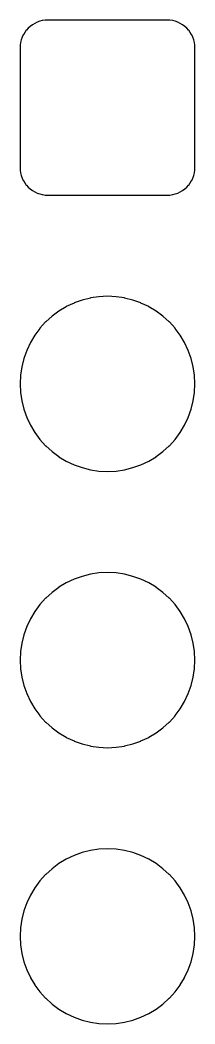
# Model space of a CAD drawing. Header units: metres. Extents: x 102.6 to 173.6, y -131.3 to -53.7.
# Drawn here: x 122.85 to 124.46, y -109.42 to -100.2 of the extents above; entities that cross this region are included whole.
import ezdxf

# ---------------------------------------------------------------- set-up
doc = ezdxf.new("R2010")
doc.units = ezdxf.units.M

msp = doc.modelspace()

# ---------------------------------------------------------------- linework, layer by layer
for points in [[(124.46, -100.45), (124.46, -100.4499), (124.46, -100.4498), (124.4588, -100.4253), (124.4588, -100.4251), (124.4588, -100.425), (124.4588, -100.4249), (124.4587, -100.4248), (124.4551, -100.4005), (124.4551, -100.4004), (124.4551, -100.4003), (124.4551, -100.4001), (124.455, -100.4), (124.4491, -100.3762), (124.4491, -100.3761), (124.449, -100.376), (124.449, -100.3759), (124.4489, -100.3757), (124.4407, -100.3526), (124.4406, -100.3525), (124.4406, -100.3524), (124.4405, -100.3523), (124.4405, -100.3522), (124.43, -100.33), (124.4299, -100.3299), (124.4299, -100.3298), (124.4298, -100.3297), (124.4298, -100.3296), (124.4172, -100.3085), (124.4171, -100.3084), (124.417, -100.3083), (124.417, -100.3082), (124.4169, -100.3081), (124.4023, -100.2884), (124.4022, -100.2883), (124.4021, -100.2882), (124.402, -100.2881), (124.402, -100.288), (124.3855, -100.2699), (124.3854, -100.2698), (124.3853, -100.2697), (124.3852, -100.2696), (124.3851, -100.2695), (124.367, -100.253), (124.3669, -100.253), (124.3668, -100.2529), (124.3667, -100.2528), (124.3666, -100.2527), (124.3469, -100.2381), (124.3468, -100.238), (124.3467, -100.238), (124.3466, -100.2379), (124.3465, -100.2378), (124.3254, -100.2252), (124.3253, -100.2252), (124.3252, -100.2251), (124.3251, -100.2251), (124.325, -100.225), (124.3028, -100.2145), (124.3027, -100.2145), (124.3026, -100.2144), (124.3025, -100.2144), (124.3024, -100.2143), (124.2793, -100.2061), (124.2791, -100.206), (124.279, -100.206), (124.2789, -100.2059), (124.2788, -100.2059), (124.255, -100.2), (124.2549, -100.1999), (124.2547, -100.1999), (124.2546, -100.1999), (124.2545, -100.1999), (124.2302, -100.1963), (124.2301, -100.1962), (124.23, -100.1962), (124.2299, -100.1962), (124.2297, -100.1962), (124.2052, -100.195), (124.2051, -100.195), (124.205, -100.195), (123.105, -100.195), (123.1049, -100.195), (123.1048, -100.195), (123.0803, -100.1962), (123.0801, -100.1962), (123.08, -100.1962), (123.0799, -100.1962), (123.0798, -100.1963), (123.0555, -100.1999), (123.0554, -100.1999), (123.0553, -100.1999), (123.0551, -100.1999), (123.055, -100.2), (123.0312, -100.2059), (123.0311, -100.2059), (123.031, -100.206), (123.0309, -100.206), (123.0307, -100.2061), (123.0076, -100.2143), (123.0075, -100.2144), (123.0074, -100.2144), (123.0073, -100.2145), (123.0072, -100.2145), (122.985, -100.225), (122.9849, -100.2251), (122.9848, -100.2251), (122.9847, -100.2252), (122.9846, -100.2252), (122.9635, -100.2378), (122.9634, -100.2379), (122.9633, -100.238), (122.9632, -100.238), (122.9631, -100.2381), (122.9434, -100.2527), (122.9433, -100.2528), (122.9432, -100.2529), (122.9431, -100.253), (122.943, -100.253), (122.9249, -100.2695), (122.9248, -100.2696), (122.9247, -100.2697), (122.9246, -100.2698), (122.9245, -100.2699), (122.908, -100.288), (122.908, -100.2881), (122.9079, -100.2882), (122.9078, -100.2883), (122.9077, -100.2884), (122.8931, -100.3081), (122.893, -100.3082), (122.893, -100.3083), (122.8929, -100.3084), (122.8928, -100.3085), (122.8802, -100.3296), (122.8802, -100.3297), (122.8801, -100.3298), (122.8801, -100.3299), (122.88, -100.33), (122.8695, -100.3522), (122.8695, -100.3523), (122.8694, -100.3524), (122.8694, -100.3525), (122.8693, -100.3526), (122.8611, -100.3757), (122.861, -100.3759), (122.861, -100.376), (122.8609, -100.3761), (122.8609, -100.3762), (122.855, -100.4), (122.8549, -100.4001), (122.8549, -100.4003), (122.8549, -100.4004), (122.8549, -100.4005), (122.8513, -100.4248), (122.8512, -100.4249), (122.8512, -100.425), (122.8512, -100.4251), (122.8512, -100.4253), (122.85, -100.4498), (122.85, -100.4499), (122.85, -100.45), (122.85, -101.55), (122.85, -101.5501), (122.85, -101.5502), (122.8512, -101.5747), (122.8512, -101.5749), (122.8512, -101.575), (122.8512, -101.5751), (122.8513, -101.5752), (122.8549, -101.5995), (122.8549, -101.5996), (122.8549, -101.5997), (122.8549, -101.5999), (122.855, -101.6), (122.8609, -101.6238), (122.8609, -101.6239), (122.861, -101.624), (122.861, -101.6241), (122.8611, -101.6243), (122.8693, -101.6474), (122.8694, -101.6475), (122.8694, -101.6476), (122.8695, -101.6477), (122.8695, -101.6478), (122.88, -101.67), (122.8801, -101.6701), (122.8801, -101.6702), (122.8802, -101.6703), (122.8802, -101.6704), (122.8928, -101.6915), (122.8929, -101.6916), (122.893, -101.6917), (122.893, -101.6918), (122.8931, -101.6919), (122.9077, -101.7116), (122.9078, -101.7117), (122.9079, -101.7118), (122.908, -101.7119), (122.908, -101.712), (122.9245, -101.7301), (122.9246, -101.7302), (122.9247, -101.7303), (122.9248, -101.7304), (122.9249, -101.7305), (122.943, -101.747), (122.9431, -101.747), (122.9432, -101.7471), (122.9433, -101.7472), (122.9434, -101.7473), (122.9631, -101.7619), (122.9632, -101.762), (122.9633, -101.762), (122.9634, -101.7621), (122.9635, -101.7622), (122.9846, -101.7748), (122.9847, -101.7748), (122.9848, -101.7749), (122.9849, -101.7749), (122.985, -101.775), (123.0072, -101.7855), (123.0073, -101.7855), (123.0074, -101.7856), (123.0075, -101.7856), (123.0076, -101.7857), (123.0307, -101.7939), (123.0309, -101.794), (123.031, -101.794), (123.0311, -101.7941), (123.0312, -101.7941), (123.055, -101.8), (123.0551, -101.8001), (123.0553, -101.8001), (123.0554, -101.8001), (123.0555, -101.8001), (123.0798, -101.8037), (123.0799, -101.8038), (123.08, -101.8038), (123.0801, -101.8038), (123.0803, -101.8038), (123.1048, -101.805), (123.1049, -101.805), (123.105, -101.805), (124.205, -101.805), (124.2051, -101.805), (124.2052, -101.805), (124.2297, -101.8038), (124.2299, -101.8038), (124.23, -101.8038), (124.2301, -101.8038), (124.2302, -101.8037), (124.2545, -101.8001), (124.2546, -101.8001), (124.2547, -101.8001), (124.2549, -101.8001), (124.255, -101.8), (124.2788, -101.7941), (124.2789, -101.7941), (124.279, -101.794), (124.2791, -101.794), (124.2793, -101.7939), (124.3024, -101.7857), (124.3025, -101.7856), (124.3026, -101.7856), (124.3027, -101.7855), (124.3028, -101.7855), (124.325, -101.775), (124.3251, -101.7749), (124.3252, -101.7749), (124.3253, -101.7748), (124.3254, -101.7748), (124.3465, -101.7622), (124.3466, -101.7621), (124.3467, -101.762), (124.3468, -101.762), (124.3469, -101.7619), (124.3666, -101.7473), (124.3667, -101.7472), (124.3668, -101.7471), (124.3669, -101.747), (124.367, -101.747), (124.3851, -101.7305), (124.3852, -101.7304), (124.3853, -101.7303), (124.3854, -101.7302), (124.3855, -101.7301), (124.402, -101.712), (124.402, -101.7119), (124.4021, -101.7118), (124.4022, -101.7117), (124.4023, -101.7116), (124.4169, -101.6919), (124.417, -101.6918), (124.417, -101.6917), (124.4171, -101.6916), (124.4172, -101.6915), (124.4298, -101.6704), (124.4298, -101.6703), (124.4299, -101.6702), (124.4299, -101.6701), (124.43, -101.67), (124.4405, -101.6478), (124.4405, -101.6477), (124.4406, -101.6476), (124.4406, -101.6475), (124.4407, -101.6474), (124.4489, -101.6243), (124.449, -101.6241), (124.449, -101.624), (124.4491, -101.6239), (124.4491, -101.6238), (124.455, -101.6), (124.4551, -101.5999), (124.4551, -101.5997), (124.4551, -101.5996), (124.4551, -101.5995), (124.4587, -101.5752), (124.4588, -101.5751), (124.4588, -101.575), (124.4588, -101.5749), (124.4588, -101.5747), (124.46, -101.5502), (124.46, -101.5501), (124.46, -101.55), (124.46, -100.45)], [(123.9628, -104.2838), (123.9629, -104.2838), (123.9631, -104.2837), (123.9632, -104.2837), (123.9633, -104.2836), (124.0343, -104.2501), (124.0344, -104.25), (124.0345, -104.2499), (124.0346, -104.2499), (124.0347, -104.2498), (124.102, -104.2095), (124.1021, -104.2094), (124.1022, -104.2093), (124.1023, -104.2093), (124.1024, -104.2092), (124.1655, -104.1624), (124.1656, -104.1624), (124.1657, -104.1623), (124.1658, -104.1622), (124.1659, -104.1621), (124.224, -104.1094), (124.2241, -104.1093), (124.2242, -104.1092), (124.2243, -104.1091), (124.2244, -104.109), (124.2771, -104.0509), (124.2772, -104.0508), (124.2773, -104.0507), (124.2774, -104.0506), (124.2774, -104.0505), (124.3242, -103.9874), (124.3243, -103.9873), (124.3243, -103.9872), (124.3244, -103.9871), (124.3245, -103.987), (124.3648, -103.9197), (124.3649, -103.9196), (124.3649, -103.9195), (124.365, -103.9194), (124.3651, -103.9193), (124.3986, -103.8483), (124.3987, -103.8482), (124.3987, -103.8481), (124.3988, -103.8479), (124.3988, -103.8478), (124.4253, -103.7739), (124.4253, -103.7738), (124.4253, -103.7737), (124.4254, -103.7736), (124.4254, -103.7734), (124.4445, -103.6973), (124.4445, -103.6972), (124.4445, -103.697), (124.4446, -103.6969), (124.4446, -103.6968), (124.4561, -103.6191), (124.4561, -103.619), (124.4561, -103.6189), (124.4561, -103.6188), (124.4561, -103.6187), (124.46, -103.5402), (124.46, -103.5401), (124.46, -103.54), (124.46, -103.5399), (124.46, -103.5398), (124.4561, -103.4613), (124.4561, -103.4612), (124.4561, -103.4611), (124.4561, -103.461), (124.4561, -103.4609), (124.4446, -103.3832), (124.4446, -103.3831), (124.4445, -103.383), (124.4445, -103.3828), (124.4445, -103.3827), (124.4254, -103.3066), (124.4254, -103.3064), (124.4253, -103.3063), (124.4253, -103.3062), (124.4253, -103.3061), (124.3988, -103.2322), (124.3988, -103.2321), (124.3987, -103.2319), (124.3987, -103.2318), (124.3986, -103.2317), (124.3651, -103.1607), (124.365, -103.1606), (124.3649, -103.1605), (124.3649, -103.1604), (124.3648, -103.1603), (124.3245, -103.093), (124.3244, -103.0929), (124.3243, -103.0928), (124.3243, -103.0927), (124.3242, -103.0926), (124.2774, -103.0295), (124.2774, -103.0294), (124.2773, -103.0293), (124.2772, -103.0292), (124.2771, -103.0291), (124.2244, -102.971), (124.2243, -102.9709), (124.2242, -102.9708), (124.2241, -102.9707), (124.224, -102.9706), (124.1659, -102.9179), (124.1658, -102.9178), (124.1657, -102.9177), (124.1656, -102.9176), (124.1655, -102.9176), (124.1024, -102.8708), (124.1023, -102.8707), (124.1022, -102.8707), (124.1021, -102.8706), (124.102, -102.8705), (124.0347, -102.8302), (124.0346, -102.8301), (124.0345, -102.8301), (124.0344, -102.83), (124.0343, -102.8299), (123.9633, -102.7964), (123.9632, -102.7963), (123.9631, -102.7963), (123.9629, -102.7962), (123.9628, -102.7962), (123.8889, -102.7697), (123.8888, -102.7697), (123.8887, -102.7697), (123.8886, -102.7696), (123.8884, -102.7696), (123.8123, -102.7505), (123.8122, -102.7505), (123.812, -102.7505), (123.8119, -102.7504), (123.8118, -102.7504), (123.7341, -102.7389), (123.734, -102.7389), (123.7339, -102.7389), (123.7338, -102.7389), (123.7337, -102.7389), (123.6552, -102.735), (123.6551, -102.735), (123.655, -102.735), (123.6549, -102.735), (123.6548, -102.735), (123.5763, -102.7389), (123.5762, -102.7389), (123.5761, -102.7389), (123.576, -102.7389), (123.5759, -102.7389), (123.4982, -102.7504), (123.4981, -102.7504), (123.498, -102.7505), (123.4978, -102.7505), (123.4977, -102.7505), (123.4216, -102.7696), (123.4214, -102.7696), (123.4213, -102.7697), (123.4212, -102.7697), (123.4211, -102.7697), (123.3472, -102.7962), (123.3471, -102.7962), (123.3469, -102.7963), (123.3468, -102.7963), (123.3467, -102.7964), (123.2757, -102.8299), (123.2756, -102.83), (123.2755, -102.8301), (123.2754, -102.8301), (123.2753, -102.8302), (123.208, -102.8705), (123.2079, -102.8706), (123.2078, -102.8707), (123.2077, -102.8707), (123.2076, -102.8708), (123.1445, -102.9176), (123.1444, -102.9176), (123.1443, -102.9177), (123.1442, -102.9178), (123.1441, -102.9179), (123.086, -102.9706), (123.0859, -102.9707), (123.0858, -102.9708), (123.0857, -102.9709), (123.0856, -102.971), (123.0329, -103.0291), (123.0328, -103.0292), (123.0327, -103.0293), (123.0326, -103.0294), (123.0326, -103.0295), (122.9858, -103.0926), (122.9857, -103.0927), (122.9857, -103.0928), (122.9856, -103.0929), (122.9855, -103.093), (122.9452, -103.1603), (122.9451, -103.1604), (122.9451, -103.1605), (122.945, -103.1606), (122.9449, -103.1607), (122.9114, -103.2317), (122.9113, -103.2318), (122.9113, -103.2319), (122.9112, -103.2321), (122.9112, -103.2322), (122.8847, -103.3061), (122.8847, -103.3062), (122.8847, -103.3063), (122.8846, -103.3064), (122.8846, -103.3066), (122.8655, -103.3827), (122.8655, -103.3828), (122.8655, -103.383), (122.8654, -103.3831), (122.8654, -103.3832), (122.8539, -103.4609), (122.8539, -103.461), (122.8539, -103.4611), (122.8539, -103.4612), (122.8539, -103.4613), (122.85, -103.5398), (122.85, -103.5399), (122.85, -103.54), (122.85, -103.5401), (122.85, -103.5402), (122.8539, -103.6187), (122.8539, -103.6188), (122.8539, -103.6189), (122.8539, -103.619), (122.8539, -103.6191), (122.8654, -103.6968), (122.8654, -103.6969), (122.8655, -103.697), (122.8655, -103.6972), (122.8655, -103.6973), (122.8846, -103.7734), (122.8846, -103.7736), (122.8847, -103.7737), (122.8847, -103.7738), (122.8847, -103.7739), (122.9112, -103.8478), (122.9112, -103.8479), (122.9113, -103.8481), (122.9113, -103.8482), (122.9114, -103.8483), (122.9449, -103.9193), (122.945, -103.9194), (122.9451, -103.9195), (122.9451, -103.9196), (122.9452, -103.9197), (122.9855, -103.987), (122.9856, -103.9871), (122.9857, -103.9872), (122.9857, -103.9873), (122.9858, -103.9874), (123.0326, -104.0505), (123.0326, -104.0506), (123.0327, -104.0507), (123.0328, -104.0508), (123.0329, -104.0509), (123.0856, -104.109), (123.0857, -104.1091), (123.0858, -104.1092), (123.0859, -104.1093), (123.086, -104.1094), (123.1441, -104.1621), (123.1442, -104.1622), (123.1443, -104.1623), (123.1444, -104.1624), (123.1445, -104.1624), (123.2076, -104.2092), (123.2077, -104.2093), (123.2078, -104.2093), (123.2079, -104.2094), (123.208, -104.2095), (123.2753, -104.2498), (123.2754, -104.2499), (123.2755, -104.2499), (123.2756, -104.25), (123.2757, -104.2501), (123.3467, -104.2836), (123.3468, -104.2837), (123.3469, -104.2837), (123.3471, -104.2838), (123.3472, -104.2838), (123.4211, -104.3103), (123.4212, -104.3103), (123.4213, -104.3103), (123.4214, -104.3104), (123.4216, -104.3104), (123.4977, -104.3295), (123.4978, -104.3295), (123.498, -104.3295), (123.4981, -104.3296), (123.4982, -104.3296), (123.5759, -104.3411), (123.576, -104.3411), (123.5761, -104.3411), (123.5762, -104.3411), (123.5763, -104.3411), (123.6548, -104.345), (123.6549, -104.345), (123.655, -104.345), (123.6551, -104.345), (123.6552, -104.345), (123.7337, -104.3411), (123.7338, -104.3411), (123.7339, -104.3411), (123.734, -104.3411), (123.7341, -104.3411), (123.8118, -104.3296), (123.8119, -104.3296), (123.812, -104.3295), (123.8122, -104.3295), (123.8123, -104.3295), (123.8884, -104.3104), (123.8886, -104.3104), (123.8887, -104.3103), (123.8888, -104.3103), (123.8889, -104.3103), (123.9628, -104.2838)], [(123.9628, -106.8238), (123.9629, -106.8238), (123.9631, -106.8237), (123.9632, -106.8237), (123.9633, -106.8236), (124.0343, -106.7901), (124.0344, -106.79), (124.0345, -106.7899), (124.0346, -106.7899), (124.0347, -106.7898), (124.102, -106.7495), (124.1021, -106.7494), (124.1022, -106.7493), (124.1023, -106.7493), (124.1024, -106.7492), (124.1655, -106.7024), (124.1656, -106.7024), (124.1657, -106.7023), (124.1658, -106.7022), (124.1659, -106.7021), (124.224, -106.6494), (124.2241, -106.6493), (124.2242, -106.6492), (124.2243, -106.6491), (124.2244, -106.649), (124.2771, -106.5909), (124.2772, -106.5908), (124.2773, -106.5907), (124.2774, -106.5906), (124.2774, -106.5905), (124.3242, -106.5274), (124.3243, -106.5273), (124.3243, -106.5272), (124.3244, -106.5271), (124.3245, -106.527), (124.3648, -106.4597), (124.3649, -106.4596), (124.3649, -106.4595), (124.365, -106.4594), (124.3651, -106.4593), (124.3986, -106.3883), (124.3987, -106.3882), (124.3987, -106.3881), (124.3988, -106.3879), (124.3988, -106.3878), (124.4253, -106.3139), (124.4253, -106.3138), (124.4253, -106.3137), (124.4254, -106.3136), (124.4254, -106.3134), (124.4445, -106.2373), (124.4445, -106.2372), (124.4445, -106.237), (124.4446, -106.2369), (124.4446, -106.2368), (124.4561, -106.1591), (124.4561, -106.159), (124.4561, -106.1589), (124.4561, -106.1588), (124.4561, -106.1587), (124.46, -106.0802), (124.46, -106.0801), (124.46, -106.08), (124.46, -106.0799), (124.46, -106.0798), (124.4561, -106.0013), (124.4561, -106.0012), (124.4561, -106.0011), (124.4561, -106.001), (124.4561, -106.0009), (124.4446, -105.9232), (124.4446, -105.9231), (124.4445, -105.923), (124.4445, -105.9228), (124.4445, -105.9227), (124.4254, -105.8466), (124.4254, -105.8464), (124.4253, -105.8463), (124.4253, -105.8462), (124.4253, -105.8461), (124.3988, -105.7722), (124.3988, -105.7721), (124.3987, -105.7719), (124.3987, -105.7718), (124.3986, -105.7717), (124.3651, -105.7007), (124.365, -105.7006), (124.3649, -105.7005), (124.3649, -105.7004), (124.3648, -105.7003), (124.3245, -105.633), (124.3244, -105.6329), (124.3243, -105.6328), (124.3243, -105.6327), (124.3242, -105.6326), (124.2774, -105.5695), (124.2774, -105.5694), (124.2773, -105.5693), (124.2772, -105.5692), (124.2771, -105.5691), (124.2244, -105.511), (124.2243, -105.5109), (124.2242, -105.5108), (124.2241, -105.5107), (124.224, -105.5106), (124.1659, -105.4579), (124.1658, -105.4578), (124.1657, -105.4577), (124.1656, -105.4576), (124.1655, -105.4576), (124.1024, -105.4108), (124.1023, -105.4107), (124.1022, -105.4107), (124.1021, -105.4106), (124.102, -105.4105), (124.0347, -105.3702), (124.0346, -105.3701), (124.0345, -105.3701), (124.0344, -105.37), (124.0343, -105.3699), (123.9633, -105.3364), (123.9632, -105.3363), (123.9631, -105.3363), (123.9629, -105.3362), (123.9628, -105.3362), (123.8889, -105.3097), (123.8888, -105.3097), (123.8887, -105.3097), (123.8886, -105.3096), (123.8884, -105.3096), (123.8123, -105.2905), (123.8122, -105.2905), (123.812, -105.2905), (123.8119, -105.2904), (123.8118, -105.2904), (123.7341, -105.2789), (123.734, -105.2789), (123.7339, -105.2789), (123.7338, -105.2789), (123.7337, -105.2789), (123.6552, -105.275), (123.6551, -105.275), (123.655, -105.275), (123.6549, -105.275), (123.6548, -105.275), (123.5763, -105.2789), (123.5762, -105.2789), (123.5761, -105.2789), (123.576, -105.2789), (123.5759, -105.2789), (123.4982, -105.2904), (123.4981, -105.2904), (123.498, -105.2905), (123.4978, -105.2905), (123.4977, -105.2905), (123.4216, -105.3096), (123.4214, -105.3096), (123.4213, -105.3097), (123.4212, -105.3097), (123.4211, -105.3097), (123.3472, -105.3362), (123.3471, -105.3362), (123.3469, -105.3363), (123.3468, -105.3363), (123.3467, -105.3364), (123.2757, -105.3699), (123.2756, -105.37), (123.2755, -105.3701), (123.2754, -105.3701), (123.2753, -105.3702), (123.208, -105.4105), (123.2079, -105.4106), (123.2078, -105.4107), (123.2077, -105.4107), (123.2076, -105.4108), (123.1445, -105.4576), (123.1444, -105.4576), (123.1443, -105.4577), (123.1442, -105.4578), (123.1441, -105.4579), (123.086, -105.5106), (123.0859, -105.5107), (123.0858, -105.5108), (123.0857, -105.5109), (123.0856, -105.511), (123.0329, -105.5691), (123.0328, -105.5692), (123.0327, -105.5693), (123.0326, -105.5694), (123.0326, -105.5695), (122.9858, -105.6326), (122.9857, -105.6327), (122.9857, -105.6328), (122.9856, -105.6329), (122.9855, -105.633), (122.9452, -105.7003), (122.9451, -105.7004), (122.9451, -105.7005), (122.945, -105.7006), (122.9449, -105.7007), (122.9114, -105.7717), (122.9113, -105.7718), (122.9113, -105.7719), (122.9112, -105.7721), (122.9112, -105.7722), (122.8847, -105.8461), (122.8847, -105.8462), (122.8847, -105.8463), (122.8846, -105.8464), (122.8846, -105.8466), (122.8655, -105.9227), (122.8655, -105.9228), (122.8655, -105.923), (122.8654, -105.9231), (122.8654, -105.9232), (122.8539, -106.0009), (122.8539, -106.001), (122.8539, -106.0011), (122.8539, -106.0012), (122.8539, -106.0013), (122.85, -106.0798), (122.85, -106.0799), (122.85, -106.08), (122.85, -106.0801), (122.85, -106.0802), (122.8539, -106.1587), (122.8539, -106.1588), (122.8539, -106.1589), (122.8539, -106.159), (122.8539, -106.1591), (122.8654, -106.2368), (122.8654, -106.2369), (122.8655, -106.237), (122.8655, -106.2372), (122.8655, -106.2373), (122.8846, -106.3134), (122.8846, -106.3136), (122.8847, -106.3137), (122.8847, -106.3138), (122.8847, -106.3139), (122.9112, -106.3878), (122.9112, -106.3879), (122.9113, -106.3881), (122.9113, -106.3882), (122.9114, -106.3883), (122.9449, -106.4593), (122.945, -106.4594), (122.9451, -106.4595), (122.9451, -106.4596), (122.9452, -106.4597), (122.9855, -106.527), (122.9856, -106.5271), (122.9857, -106.5272), (122.9857, -106.5273), (122.9858, -106.5274), (123.0326, -106.5905), (123.0326, -106.5906), (123.0327, -106.5907), (123.0328, -106.5908), (123.0329, -106.5909), (123.0856, -106.649), (123.0857, -106.6491), (123.0858, -106.6492), (123.0859, -106.6493), (123.086, -106.6494), (123.1441, -106.7021), (123.1442, -106.7022), (123.1443, -106.7023), (123.1444, -106.7024), (123.1445, -106.7024), (123.2076, -106.7492), (123.2077, -106.7493), (123.2078, -106.7493), (123.2079, -106.7494), (123.208, -106.7495), (123.2753, -106.7898), (123.2754, -106.7899), (123.2755, -106.7899), (123.2756, -106.79), (123.2757, -106.7901), (123.3467, -106.8236), (123.3468, -106.8237), (123.3469, -106.8237), (123.3471, -106.8238), (123.3472, -106.8238), (123.4211, -106.8503), (123.4212, -106.8503), (123.4213, -106.8503), (123.4214, -106.8504), (123.4216, -106.8504), (123.4977, -106.8695), (123.4978, -106.8695), (123.498, -106.8695), (123.4981, -106.8696), (123.4982, -106.8696), (123.5759, -106.8811), (123.576, -106.8811), (123.5761, -106.8811), (123.5762, -106.8811), (123.5763, -106.8811), (123.6548, -106.885), (123.6549, -106.885), (123.655, -106.885), (123.6551, -106.885), (123.6552, -106.885), (123.7337, -106.8811), (123.7338, -106.8811), (123.7339, -106.8811), (123.734, -106.8811), (123.7341, -106.8811), (123.8118, -106.8696), (123.8119, -106.8696), (123.812, -106.8695), (123.8122, -106.8695), (123.8123, -106.8695), (123.8884, -106.8504), (123.8886, -106.8504), (123.8887, -106.8503), (123.8888, -106.8503), (123.8889, -106.8503), (123.9628, -106.8238)], [(123.9628, -109.3638), (123.9629, -109.3638), (123.9631, -109.3637), (123.9632, -109.3637), (123.9633, -109.3636), (124.0343, -109.3301), (124.0344, -109.33), (124.0345, -109.3299), (124.0346, -109.3299), (124.0347, -109.3298), (124.102, -109.2895), (124.1021, -109.2894), (124.1022, -109.2893), (124.1023, -109.2893), (124.1024, -109.2892), (124.1655, -109.2424), (124.1656, -109.2424), (124.1657, -109.2423), (124.1658, -109.2422), (124.1659, -109.2421), (124.224, -109.1894), (124.2241, -109.1893), (124.2242, -109.1892), (124.2243, -109.1891), (124.2244, -109.189), (124.2771, -109.1309), (124.2772, -109.1308), (124.2773, -109.1307), (124.2774, -109.1306), (124.2774, -109.1305), (124.3242, -109.0674), (124.3243, -109.0673), (124.3243, -109.0672), (124.3244, -109.0671), (124.3245, -109.067), (124.3648, -108.9997), (124.3649, -108.9996), (124.3649, -108.9995), (124.365, -108.9994), (124.3651, -108.9993), (124.3986, -108.9283), (124.3987, -108.9282), (124.3987, -108.9281), (124.3988, -108.9279), (124.3988, -108.9278), (124.4253, -108.8539), (124.4253, -108.8538), (124.4253, -108.8537), (124.4254, -108.8536), (124.4254, -108.8534), (124.4445, -108.7773), (124.4445, -108.7772), (124.4445, -108.777), (124.4446, -108.7769), (124.4446, -108.7768), (124.4561, -108.6991), (124.4561, -108.699), (124.4561, -108.6989), (124.4561, -108.6988), (124.4561, -108.6987), (124.46, -108.6202), (124.46, -108.6201), (124.46, -108.62), (124.46, -108.6199), (124.46, -108.6198), (124.4561, -108.5413), (124.4561, -108.5412), (124.4561, -108.5411), (124.4561, -108.541), (124.4561, -108.5409), (124.4446, -108.4632), (124.4446, -108.4631), (124.4445, -108.463), (124.4445, -108.4628), (124.4445, -108.4627), (124.4254, -108.3866), (124.4254, -108.3864), (124.4253, -108.3863), (124.4253, -108.3862), (124.4253, -108.3861), (124.3988, -108.3122), (124.3988, -108.3121), (124.3987, -108.3119), (124.3987, -108.3118), (124.3986, -108.3117), (124.3651, -108.2407), (124.365, -108.2406), (124.3649, -108.2405), (124.3649, -108.2404), (124.3648, -108.2403), (124.3245, -108.173), (124.3244, -108.1729), (124.3243, -108.1728), (124.3243, -108.1727), (124.3242, -108.1726), (124.2774, -108.1095), (124.2774, -108.1094), (124.2773, -108.1093), (124.2772, -108.1092), (124.2771, -108.1091), (124.2244, -108.051), (124.2243, -108.0509), (124.2242, -108.0508), (124.2241, -108.0507), (124.224, -108.0506), (124.1659, -107.9979), (124.1658, -107.9978), (124.1657, -107.9977), (124.1656, -107.9976), (124.1655, -107.9976), (124.1024, -107.9508), (124.1023, -107.9507), (124.1022, -107.9507), (124.1021, -107.9506), (124.102, -107.9505), (124.0347, -107.9102), (124.0346, -107.9101), (124.0345, -107.9101), (124.0344, -107.91), (124.0343, -107.9099), (123.9633, -107.8764), (123.9632, -107.8763), (123.9631, -107.8763), (123.9629, -107.8762), (123.9628, -107.8762), (123.8889, -107.8497), (123.8888, -107.8497), (123.8887, -107.8497), (123.8886, -107.8496), (123.8884, -107.8496), (123.8123, -107.8305), (123.8122, -107.8305), (123.812, -107.8305), (123.8119, -107.8304), (123.8118, -107.8304), (123.7341, -107.8189), (123.734, -107.8189), (123.7339, -107.8189), (123.7338, -107.8189), (123.7337, -107.8189), (123.6552, -107.815), (123.6551, -107.815), (123.655, -107.815), (123.6549, -107.815), (123.6548, -107.815), (123.5763, -107.8189), (123.5762, -107.8189), (123.5761, -107.8189), (123.576, -107.8189), (123.5759, -107.8189), (123.4982, -107.8304), (123.4981, -107.8304), (123.498, -107.8305), (123.4978, -107.8305), (123.4977, -107.8305), (123.4216, -107.8496), (123.4214, -107.8496), (123.4213, -107.8497), (123.4212, -107.8497), (123.4211, -107.8497), (123.3472, -107.8762), (123.3471, -107.8762), (123.3469, -107.8763), (123.3468, -107.8763), (123.3467, -107.8764), (123.2757, -107.9099), (123.2756, -107.91), (123.2755, -107.9101), (123.2754, -107.9101), (123.2753, -107.9102), (123.208, -107.9505), (123.2079, -107.9506), (123.2078, -107.9507), (123.2077, -107.9507), (123.2076, -107.9508), (123.1445, -107.9976), (123.1444, -107.9976), (123.1443, -107.9977), (123.1442, -107.9978), (123.1441, -107.9979), (123.086, -108.0506), (123.0859, -108.0507), (123.0858, -108.0508), (123.0857, -108.0509), (123.0856, -108.051), (123.0329, -108.1091), (123.0328, -108.1092), (123.0327, -108.1093), (123.0326, -108.1094), (123.0326, -108.1095), (122.9858, -108.1726), (122.9857, -108.1727), (122.9857, -108.1728), (122.9856, -108.1729), (122.9855, -108.173), (122.9452, -108.2403), (122.9451, -108.2404), (122.9451, -108.2405), (122.945, -108.2406), (122.9449, -108.2407), (122.9114, -108.3117), (122.9113, -108.3118), (122.9113, -108.3119), (122.9112, -108.3121), (122.9112, -108.3122), (122.8847, -108.3861), (122.8847, -108.3862), (122.8847, -108.3863), (122.8846, -108.3864), (122.8846, -108.3866), (122.8655, -108.4627), (122.8655, -108.4628), (122.8655, -108.463), (122.8654, -108.4631), (122.8654, -108.4632), (122.8539, -108.5409), (122.8539, -108.541), (122.8539, -108.5411), (122.8539, -108.5412), (122.8539, -108.5413), (122.85, -108.6198), (122.85, -108.6199), (122.85, -108.62), (122.85, -108.6201), (122.85, -108.6202), (122.8539, -108.6987), (122.8539, -108.6988), (122.8539, -108.6989), (122.8539, -108.699), (122.8539, -108.6991), (122.8654, -108.7768), (122.8654, -108.7769), (122.8655, -108.777), (122.8655, -108.7772), (122.8655, -108.7773), (122.8846, -108.8534), (122.8846, -108.8536), (122.8847, -108.8537), (122.8847, -108.8538), (122.8847, -108.8539), (122.9112, -108.9278), (122.9112, -108.9279), (122.9113, -108.9281), (122.9113, -108.9282), (122.9114, -108.9283), (122.9449, -108.9993), (122.945, -108.9994), (122.9451, -108.9995), (122.9451, -108.9996), (122.9452, -108.9997), (122.9855, -109.067), (122.9856, -109.0671), (122.9857, -109.0672), (122.9857, -109.0673), (122.9858, -109.0674), (123.0326, -109.1305), (123.0326, -109.1306), (123.0327, -109.1307), (123.0328, -109.1308), (123.0329, -109.1309), (123.0856, -109.189), (123.0857, -109.1891), (123.0858, -109.1892), (123.0859, -109.1893), (123.086, -109.1894), (123.1441, -109.2421), (123.1442, -109.2422), (123.1443, -109.2423), (123.1444, -109.2424), (123.1445, -109.2424), (123.2076, -109.2892), (123.2077, -109.2893), (123.2078, -109.2893), (123.2079, -109.2894), (123.208, -109.2895), (123.2753, -109.3298), (123.2754, -109.3299), (123.2755, -109.3299), (123.2756, -109.33), (123.2757, -109.3301), (123.3467, -109.3636), (123.3468, -109.3637), (123.3469, -109.3637), (123.3471, -109.3638), (123.3472, -109.3638), (123.4211, -109.3903), (123.4212, -109.3903), (123.4213, -109.3903), (123.4214, -109.3904), (123.4216, -109.3904), (123.4977, -109.4095), (123.4978, -109.4095), (123.498, -109.4095), (123.4981, -109.4096), (123.4982, -109.4096), (123.5759, -109.4211), (123.576, -109.4211), (123.5761, -109.4211), (123.5762, -109.4211), (123.5763, -109.4211), (123.6548, -109.425), (123.6549, -109.425), (123.655, -109.425), (123.6551, -109.425), (123.6552, -109.425), (123.7337, -109.4211), (123.7338, -109.4211), (123.7339, -109.4211), (123.734, -109.4211), (123.7341, -109.4211), (123.8118, -109.4096), (123.8119, -109.4096), (123.812, -109.4095), (123.8122, -109.4095), (123.8123, -109.4095), (123.8884, -109.3904), (123.8886, -109.3904), (123.8887, -109.3903), (123.8888, -109.3903), (123.8889, -109.3903), (123.9628, -109.3638)]]:
    msp.add_lwpolyline(points)

doc.saveas('drawing.dxf')
